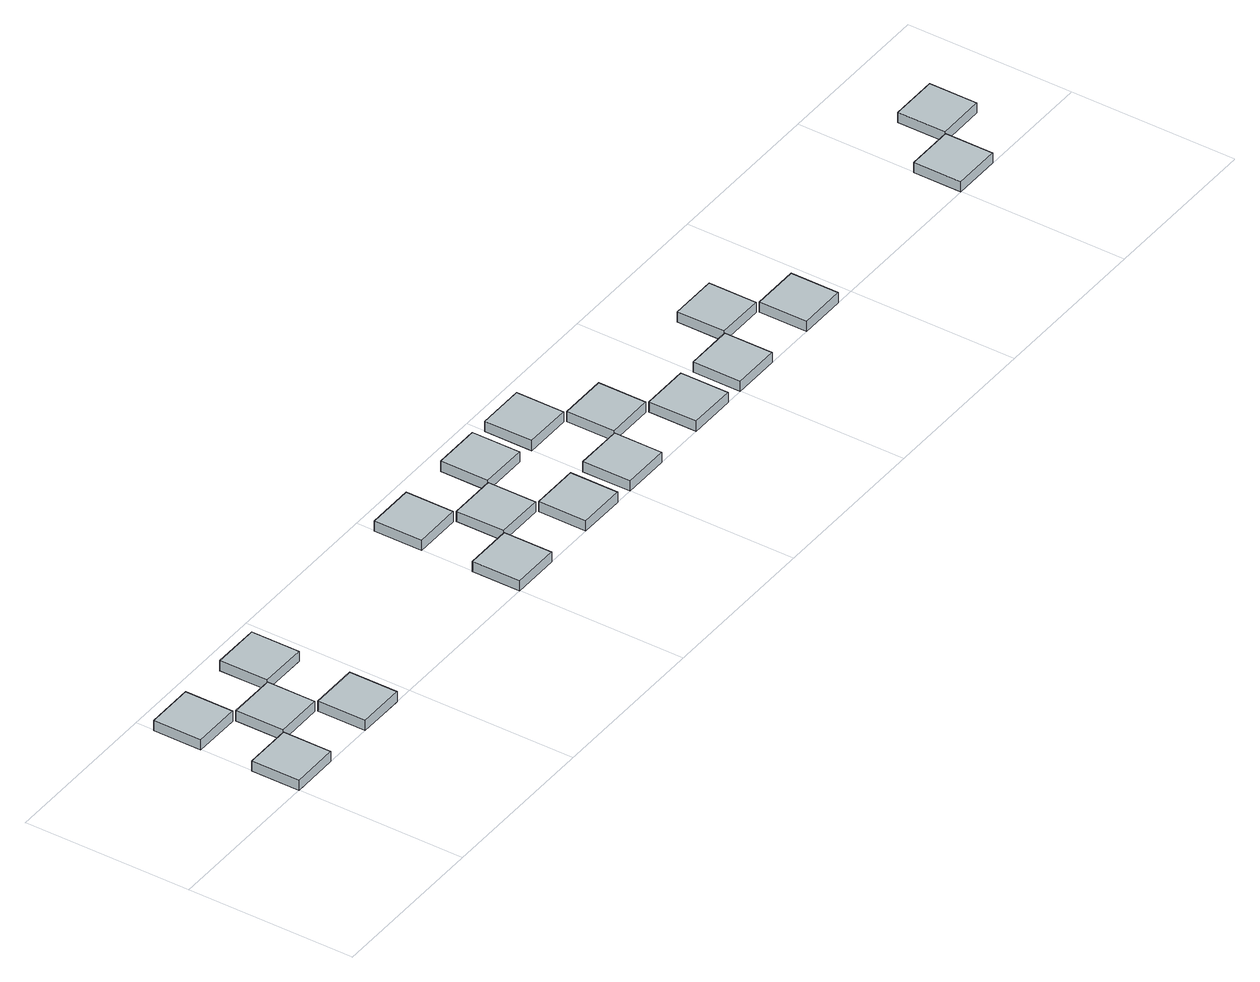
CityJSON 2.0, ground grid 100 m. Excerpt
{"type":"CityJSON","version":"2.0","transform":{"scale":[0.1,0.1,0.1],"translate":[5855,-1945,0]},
"CityObjects":{
"object1":{"type":"GenericCityObject","geometry":[{"type":"Solid","lod":"1","boundaries":[[[[0,1,2,3]],[[4,5,1,0]],[[5,6,2,1]],[[6,7,3,2]],[[7,4,0,3]],[[7,6,5,4]]]]}]},
"object2":{"type":"GenericCityObject","geometry":[{"type":"Solid","lod":"1","boundaries":[[[[8,9,10,11]],[[12,13,9,8]],[[13,14,10,9]],[[14,15,11,10]],[[15,12,8,11]],[[15,14,13,12]]]]}]},
"object3":{"type":"GenericCityObject","geometry":[{"type":"Solid","lod":"1","boundaries":[[[[16,17,18,19]],[[20,21,17,16]],[[21,22,18,17]],[[22,23,19,18]],[[23,20,16,19]],[[23,22,21,20]]]]}]},
"object4":{"type":"GenericCityObject","geometry":[{"type":"Solid","lod":"1","boundaries":[[[[24,25,26,27]],[[28,29,25,24]],[[29,30,26,25]],[[30,31,27,26]],[[31,28,24,27]],[[31,30,29,28]]]]}]},
"object5":{"type":"GenericCityObject","geometry":[{"type":"Solid","lod":"1","boundaries":[[[[32,33,34,35]],[[36,37,33,32]],[[37,38,34,33]],[[38,39,35,34]],[[39,36,32,35]],[[39,38,37,36]]]]}]},
"object6":{"type":"GenericCityObject","geometry":[{"type":"Solid","lod":"1","boundaries":[[[[40,41,42,43]],[[44,45,41,40]],[[45,46,42,41]],[[46,47,43,42]],[[47,44,40,43]],[[47,46,45,44]]]]}]},
"object7":{"type":"GenericCityObject","geometry":[{"type":"Solid","lod":"1","boundaries":[[[[48,49,50,51]],[[52,53,49,48]],[[53,54,50,49]],[[54,55,51,50]],[[55,52,48,51]],[[55,54,53,52]]]]}]},
"object8":{"type":"GenericCityObject","geometry":[{"type":"Solid","lod":"1","boundaries":[[[[56,57,58,59]],[[60,61,57,56]],[[61,62,58,57]],[[62,63,59,58]],[[63,60,56,59]],[[63,62,61,60]]]]}]},
"object9":{"type":"GenericCityObject","geometry":[{"type":"Solid","lod":"1","boundaries":[[[[64,65,66,67]],[[68,69,65,64]],[[69,70,66,65]],[[70,71,67,66]],[[71,68,64,67]],[[71,70,69,68]]]]}]},
"object10":{"type":"GenericCityObject","geometry":[{"type":"Solid","lod":"1","boundaries":[[[[72,73,74,75]],[[76,77,73,72]],[[77,78,74,73]],[[78,79,75,74]],[[79,76,72,75]],[[79,78,77,76]]]]}]},
"object11":{"type":"GenericCityObject","geometry":[{"type":"Solid","lod":"1","boundaries":[[[[80,81,82,83]],[[84,85,81,80]],[[85,86,82,81]],[[86,87,83,82]],[[87,84,80,83]],[[87,86,85,84]]]]}]},
"object12":{"type":"GenericCityObject","geometry":[{"type":"Solid","lod":"1","boundaries":[[[[88,89,90,91]],[[92,93,89,88]],[[93,94,90,89]],[[94,95,91,90]],[[95,92,88,91]],[[95,94,93,92]]]]}]},
"object13":{"type":"GenericCityObject","geometry":[{"type":"Solid","lod":"1","boundaries":[[[[96,97,98,99]],[[100,101,97,96]],[[101,102,98,97]],[[102,103,99,98]],[[103,100,96,99]],[[103,102,101,100]]]]}]},
"object14":{"type":"GenericCityObject","geometry":[{"type":"Solid","lod":"1","boundaries":[[[[104,105,106,107]],[[108,109,105,104]],[[109,110,106,105]],[[110,111,107,106]],[[111,108,104,107]],[[111,110,109,108]]]]}]},
"object15":{"type":"GenericCityObject","geometry":[{"type":"Solid","lod":"1","boundaries":[[[[112,113,114,115]],[[116,117,113,112]],[[117,118,114,113]],[[118,119,115,114]],[[119,116,112,115]],[[119,118,117,116]]]]}]},
"object16":{"type":"GenericCityObject","geometry":[{"type":"Solid","lod":"1","boundaries":[[[[120,121,122,123]],[[124,125,121,120]],[[125,126,122,121]],[[126,127,123,122]],[[127,124,120,123]],[[127,126,125,124]]]]}]},
"object17":{"type":"GenericCityObject","geometry":[{"type":"Solid","lod":"1","boundaries":[[[[128,129,130,131]],[[132,133,129,128]],[[133,134,130,129]],[[134,135,131,130]],[[135,132,128,131]],[[135,134,133,132]]]]}]},
"object18":{"type":"GenericCityObject","geometry":[{"type":"Solid","lod":"1","boundaries":[[[[136,137,138,139]],[[140,141,137,136]],[[141,142,138,137]],[[142,143,139,138]],[[143,140,136,139]],[[143,142,141,140]]]]}]},
"object19":{"type":"GenericCityObject","geometry":[{"type":"Solid","lod":"1","boundaries":[[[[144,145,146,147]],[[148,149,145,144]],[[149,150,146,145]],[[150,151,147,146]],[[151,148,144,147]],[[151,150,149,148]]]]}]}
},
"vertices":[
[0,0,0],[289,0,0],[289,289,0],[0,289,0],[0,0,65],[289,0,65],[289,289,65],[0,289,65],
[0,600,0],[289,600,0],[289,889,0],[0,889,0],[0,600,65],[289,600,65],[289,889,65],[0,889,65],
[300,300,0],[589,300,0],[589,589,0],[300,589,0],[300,300,65],[589,300,65],[589,589,65],[300,589,65],
[600,0,0],[889,0,0],[889,289,0],[600,289,0],[600,0,65],[889,0,65],[889,289,65],[600,289,65],
[600,600,0],[889,600,0],[889,889,0],[600,889,0],[600,600,65],[889,600,65],[889,889,65],[600,889,65],
[2000,0,0],[2289,0,0],[2289,289,0],[2000,289,0],[2000,0,65],[2289,0,65],[2289,289,65],[2000,289,65],
[2000,600,0],[2289,600,0],[2289,889,0],[2000,889,0],[2000,600,65],[2289,600,65],[2289,889,65],[2000,889,65],
[2300,300,0],[2589,300,0],[2589,589,0],[2300,589,0],[2300,300,65],[2589,300,65],[2589,589,65],[2300,589,65],
[2600,0,0],[2889,0,0],[2889,289,0],[2600,289,0],[2600,0,65],[2889,0,65],[2889,289,65],[2600,289,65],
[2600,600,0],[2889,600,0],[2889,889,0],[2600,889,0],[2600,600,65],[2889,600,65],[2889,889,65],[2600,889,65],
[3000,0,0],[3289,0,0],[3289,289,0],[3000,289,0],[3000,0,65],[3289,0,65],[3289,289,65],[3000,289,65],
[3000,600,0],[3289,600,0],[3289,889,0],[3000,889,0],[3000,600,65],[3289,600,65],[3289,889,65],[3000,889,65],
[3300,300,0],[3589,300,0],[3589,589,0],[3300,589,0],[3300,300,65],[3589,300,65],[3589,589,65],[3300,589,65],
[3600,0,0],[3889,0,0],[3889,289,0],[3600,289,0],[3600,0,65],[3889,0,65],[3889,289,65],[3600,289,65],
[4000,0,0],[4289,0,0],[4289,289,0],[4000,289,0],[4000,0,65],[4289,0,65],[4289,289,65],[4000,289,65],
[4300,300,0],[4589,300,0],[4589,589,0],[4300,589,0],[4300,300,65],[4589,300,65],[4589,589,65],[4300,589,65],
[4600,0,0],[4889,0,0],[4889,289,0],[4600,289,0],[4600,0,65],[4889,0,65],[4889,289,65],[4600,289,65],
[6000,0,0],[6289,0,0],[6289,289,0],[6000,289,0],[6000,0,65],[6289,0,65],[6289,289,65],[6000,289,65],
[6300,300,0],[6589,300,0],[6589,589,0],[6300,589,0],[6300,300,65],[6589,300,65],[6589,589,65],[6300,589,65]
]}
